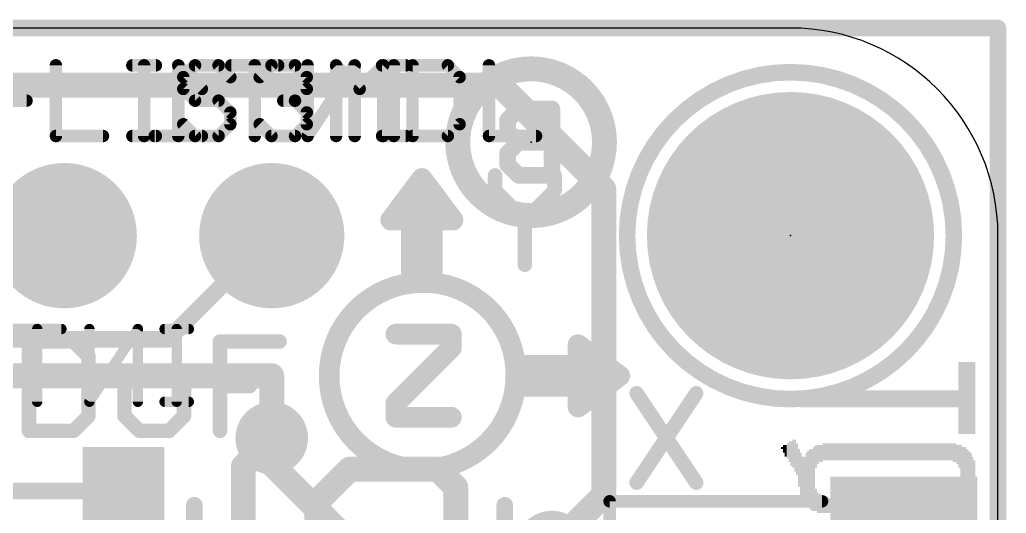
# Model space of a CAD drawing. Extents: x -0.1 to 25.5, y -0.1 to 17.9.
# Drawn here: x 13.42 to 25.5, y 11.84 to 17.88 of the extents above; entities that cross this region are included whole.
import ezdxf

# ---------------------------------------------------------------- set-up
doc = ezdxf.new("R2010")
doc.units = 0
for name, color, linetype in [('1', 12, 'CONTINUOUS'), ('16', 5, 'CONTINUOUS'), ('17', 110, 'CONTINUOUS'), ('18', 110, 'CONTINUOUS'), ('20', 53, 'CONTINUOUS'), ('21', 40, 'CONTINUOUS'), ('22', 6, 'CONTINUOUS'), ('23', 40, 'CONTINUOUS'), ('24', 6, 'CONTINUOUS')]:
    doc.layers.add(name, color=color, linetype=linetype)

# ---------------------------------------------------------------- blocks, each defined once
blk = doc.blocks.new('RECT')
blk.add_solid([(-0.5, -0.5), (0.5, -0.5), (-0.5, 0.5), (0.5, 0.5)])
blk = doc.blocks.new('ROUNDP')
at = {"const_width": 0.5}
blk.add_lwpolyline([(0, -0.25, 1), (0, 0.25, 1), (0, -0.25)], format="xyb", dxfattribs=at)
blk = doc.blocks.new('ROUNDV')
at = {"const_width": 0.5}
blk.add_lwpolyline([(0, -0.25, 1), (0, 0.25, 1), (0, -0.25)], format="xyb", dxfattribs=at)

msp = doc.modelspace()

# ---------------------------------------------------------------- linework, layer by layer
at = {"layer": '1'}
for points, const_width in [([(0, 17.78), (25.4, 17.78)], 0.2032), ([(25.4, 17.78), (25.4, 0)], 0.2032), ([(11.5055, 13.1565), (13.589, 15.24)], 0.2032), ([(13.589, 15.24), (13.97, 15.24)], 0.2032), ([(16.51, 13.5255), (12.954, 13.5255)], 0.3048), ([(16.51, 12.7635), (16.51, 13.5255)], 0.3048), ([(16.51, 12.7635), (16.1625, 12.416)], 0.3048), ([(16.1625, 12.416), (16.1625, 11.391)], 0.3048), ([(17.4625, 12.3825), (17.0625, 11.9825)], 0.3048), ([(17.4625, 12.3825), (18.542, 12.3825)], 0.3048), ([(18.542, 12.3825), (18.7625, 12.162)], 0.3048), ([(13.1064, 12.1149), (14.6939, 12.1149)], 0.2032), ([(18.7625, 12.162), (18.7625, 11.391)], 0.3048), ([(17.0625, 11.9825), (17.0625, 11.391)], 0.3048)]:
    msp.add_lwpolyline(points, dxfattribs=dict(at, const_width=const_width))
for points, const_width in [([(25.4508, 17.78, 1), (25.3492, 17.78)], 0.1016), ([(25.4, 17.7292, 1), (25.4, 17.8308)], 0.1016), ([(13.589, 15.2908, 1), (13.589, 15.1892)], 0.1016), ([(13.6249, 15.2041, 1), (13.5531, 15.2759)], 0.1016), ([(13.97, 15.1892, 1), (13.97, 15.2908)], 0.1016), ([(16.5862, 13.5255, 1), (16.4338, 13.5255)], 0.1524), ([(16.51, 13.4493, 1), (16.51, 13.6017)], 0.1524), ([(16.4338, 12.7635, 1), (16.5862, 12.7635)], 0.1524), ([(16.5639, 12.7096, 1), (16.4561, 12.8174)], 0.1524), ([(16.2387, 12.416, 1), (16.0863, 12.416)], 0.1524), ([(16.1086, 12.4699, 1), (16.2164, 12.3621)], 0.1524), ([(17.4625, 12.4587, 1), (17.4625, 12.3063)], 0.1524), ([(17.5164, 12.3286, 1), (17.4086, 12.4364)], 0.1524), ([(18.5959, 12.4364, 1), (18.4881, 12.3286)], 0.1524), ([(18.542, 12.3063, 1), (18.542, 12.4587)], 0.1524), ([(14.6939, 12.0641, 1), (14.6939, 12.1657)], 0.1016), ([(18.8387, 12.162, 1), (18.6863, 12.162)], 0.1524), ([(18.7086, 12.1081, 1), (18.8164, 12.2159)], 0.1524), ([(17.1387, 11.9825, 1), (16.9863, 11.9825)], 0.1524), ([(17.0086, 12.0364, 1), (17.1164, 11.9286)], 0.1524)]:
    msp.add_lwpolyline(points, format="xyb", dxfattribs=dict(at, const_width=const_width))
at = {"layer": '16'}
for points, const_width in [([(0, 17.78), (25.4, 17.78)], 0.2032), ([(25.4, 17.78), (25.4, 0)], 0.2032), ([(5.842, 17.0815), (19.304, 17.0815)], 0.3048), ([(19.304, 17.0815), (20.574, 15.8115)], 0.3048), ([(20.574, 15.8115), (20.574, 12.065)], 0.3048), ([(15.24, 13.97), (16.51, 15.24)], 0.2032), ([(12.446, 13.97), (15.24, 13.97)], 0.2032), ([(16.51, 12.446), (16.51, 12.7635)], 0.3048), ([(19.812, 9.144), (16.51, 12.446)], 0.3048), ([(20.574, 12.065), (19.939, 11.43)], 0.3048)]:
    msp.add_lwpolyline(points, dxfattribs=dict(at, const_width=const_width))
for points, const_width in [([(25.4508, 17.78, 1), (25.3492, 17.78)], 0.1016), ([(25.4, 17.7292, 1), (25.4, 17.8308)], 0.1016), ([(19.3579, 17.1354, 1), (19.2501, 17.0276)], 0.1524), ([(19.304, 17.0053, 1), (19.304, 17.1577)], 0.1524), ([(20.6502, 15.8115, 1), (20.4978, 15.8115)], 0.1524), ([(20.5201, 15.7576, 1), (20.6279, 15.8654)], 0.1524), ([(16.5459, 15.2041, 1), (16.4741, 15.2759)], 0.1016), ([(15.2041, 14.0059, 1), (15.2759, 13.9341)], 0.1016), ([(15.24, 13.9192, 1), (15.24, 14.0208)], 0.1016), ([(16.5862, 12.7635, 1), (16.4338, 12.7635)], 0.1524), ([(16.5639, 12.4999, 1), (16.4561, 12.3921)], 0.1524), ([(16.4338, 12.446, 1), (16.5862, 12.446)], 0.1524), ([(20.6279, 12.0111, 1), (20.5201, 12.1189)], 0.1524), ([(20.4978, 12.065, 1), (20.6502, 12.065)], 0.1524)]:
    msp.add_lwpolyline(points, format="xyb", dxfattribs=dict(at, const_width=const_width))
at = {"layer": '20'}
for p, q in [((22.86, 17.78), (2.54, 17.78)), ((25.4, 2.54), (25.4, 15.24))]:
    msp.add_line(p, q, dxfattribs=at)
msp.add_arc((22.86, 15.24), 2.54, 0, 90, dxfattribs=at)
at = {"layer": '21'}
for points, const_width in [([(13.8676, 17.3235), (13.8676, 16.4592)], 0.1524), ([(14.8032, 17.3235), (15.0913, 17.3235)], 0.1524), ([(14.9472, 16.4592), (14.9472, 17.3235)], 0.1524), ([(15.5709, 17.3235), (15.4268, 17.1795)], 0.1524), ([(15.859, 17.3235), (15.5709, 17.3235)], 0.1524), ([(16.0031, 17.1795), (15.859, 17.3235)], 0.1524), ([(16.3623, 17.1795), (16.5064, 17.3235)], 0.1524), ([(16.5064, 17.3235), (16.7945, 17.3235)], 0.1524), ([(16.7945, 17.3235), (16.9386, 17.1795)], 0.1524), ([(17.2979, 16.4592), (17.2979, 17.3235)], 0.1524), ([(17.2979, 17.3235), (17.586, 17.0354)], 0.1524), ([(17.586, 17.0354), (17.8741, 17.3235)], 0.1524), ([(17.8741, 17.3235), (17.8741, 16.4592)], 0.1524), ([(18.2334, 17.3235), (18.2334, 16.4592)], 0.1524), ([(18.6656, 17.3235), (18.2334, 17.3235)], 0.1524), ([(18.8096, 17.1795), (18.6656, 17.3235)], 0.1524), ([(19.1689, 17.3235), (19.1689, 16.4592)], 0.1524), ([(15.4268, 17.1795), (15.4268, 17.0354)], 0.1524), ([(16.9386, 17.1795), (16.9386, 17.0354)], 0.1524), ([(18.8096, 16.6033), (18.8096, 17.1795)], 0.1524), ([(15.4268, 17.0354), (15.5709, 16.8914)], 0.1524), ([(16.9386, 17.0354), (16.7945, 16.8914)], 0.1524), ([(12.9321, 16.8914), (13.5083, 16.8914)], 0.1524), ([(15.5709, 16.8914), (15.859, 16.8914)], 0.1524), ([(15.859, 16.8914), (16.0031, 16.7473)], 0.1524), ([(16.7945, 16.8914), (16.6505, 16.8914)], 0.1524), ([(16.7945, 16.8914), (16.9386, 16.7473)], 0.1524), ([(16.0031, 16.7473), (16.0031, 16.6033)], 0.1524), ([(16.9386, 16.7473), (16.9386, 16.6033)], 0.1524), ([(15.5709, 16.4592), (15.4268, 16.6033)], 0.1524), ([(16.0031, 16.6033), (15.859, 16.4592)], 0.1524), ([(16.5064, 16.4592), (16.3623, 16.6033)], 0.1524), ([(16.9386, 16.6033), (16.7945, 16.4592)], 0.1524), ([(18.6656, 16.4592), (18.8096, 16.6033)], 0.1524), ([(13.8676, 16.4592), (14.4439, 16.4592)], 0.1524), ([(14.8032, 16.4592), (15.0913, 16.4592)], 0.1524), ([(15.859, 16.4592), (15.5709, 16.4592)], 0.1524), ([(16.7945, 16.4592), (16.5064, 16.4592)], 0.1524), ([(18.2334, 16.4592), (18.6656, 16.4592)], 0.1524), ([(19.1689, 16.4592), (19.7451, 16.4592)], 0.1524), ([(17.9665, 15.4315), (18.3475, 15.9395)], 0.254), ([(18.3475, 15.9395), (18.7285, 15.4315)], 0.254), ([(19.2435, 15.9765), (19.2435, 15.7943)], 0.1778), ([(19.9723, 15.7943), (19.9723, 15.9765)], 0.1778), ([(18.2039, 15.748), (18.4911, 15.748)], 0.254), ([(19.2435, 15.7943), (19.6079, 15.43)], 0.1778), ([(19.6079, 15.43), (19.9723, 15.7943)], 0.1778), ([(18.0134, 15.494), (18.6816, 15.494)], 0.254), ([(18.2205, 15.4315), (17.9665, 15.4315)], 0.254), ([(18.2205, 14.7965), (18.2205, 15.4315)], 0.254), ([(18.7285, 15.4315), (18.4745, 15.4315)], 0.254), ([(18.4745, 15.4315), (18.4745, 14.7965)], 0.254), ([(19.6079, 15.43), (19.6079, 14.8834)], 0.1778), ([(18.2205, 15.24), (18.4745, 15.24)], 0.254), ([(18.2205, 14.986), (18.4745, 14.986)], 0.254), ([(18.4745, 14.7965), (18.2205, 14.7965)], 0.254), ([(18.03, 14.0354), (18.7079, 14.0354)], 0.254), ([(18.7079, 14.0354), (18.7079, 13.8659)], 0.254), ([(13.5377, 13.9455), (13.5377, 12.8524)], 0.1778), ([(14.0843, 13.9455), (13.5377, 13.9455)], 0.1778), ([(14.2665, 13.7633), (14.0843, 13.9455)], 0.1778), ([(15.8765, 12.8524), (15.8765, 13.9455)], 0.1778), ([(15.8765, 13.9455), (16.6052, 13.9455)], 0.1778), ([(20.2605, 13.6515), (20.2605, 13.9055)], 0.254), ([(20.2605, 13.9055), (20.7685, 13.5245)], 0.254), ([(18.7079, 13.8659), (18.03, 13.188)], 0.254), ([(14.2665, 13.0346), (14.2665, 13.7633)], 0.1778), ([(19.6255, 13.3975), (19.6255, 13.6515)], 0.254), ([(19.6255, 13.6515), (20.2605, 13.6515)], 0.254), ([(20.2605, 13.716), (20.5132, 13.716)], 0.254), ([(14.8893, 13.5812), (14.7071, 13.399)], 0.1778), ([(15.2537, 13.5812), (14.8893, 13.5812)], 0.1778), ([(15.4358, 13.399), (15.2537, 13.5812)], 0.1778), ([(20.7685, 13.5245), (20.2605, 13.1435)], 0.254), ([(19.6255, 13.462), (20.6852, 13.462)], 0.254), ([(14.7071, 13.399), (14.7071, 13.0346)], 0.1778), ([(15.4358, 13.0346), (15.4358, 13.399)], 0.1778), ([(15.8765, 13.399), (16.2409, 13.399)], 0.1778), ([(20.2605, 13.3975), (19.6255, 13.3975)], 0.254), ([(20.2605, 13.1435), (20.2605, 13.3975)], 0.254), ([(18.03, 13.188), (18.03, 13.0185)], 0.254), ([(20.2605, 13.208), (20.3465, 13.208)], 0.254), ([(20.9764, 13.3115), (21.7052, 12.2184)], 0.1778), ([(21.7052, 13.3115), (20.9764, 12.2184)], 0.1778), ([(14.0843, 12.8524), (14.2665, 13.0346)], 0.1778), ([(14.7071, 13.0346), (14.8893, 12.8524)], 0.1778), ([(15.2537, 12.8524), (15.4358, 13.0346)], 0.1778), ([(18.03, 13.0185), (18.7079, 13.0185)], 0.254), ([(13.5377, 12.8524), (14.0843, 12.8524)], 0.1778), ([(14.8893, 12.8524), (15.2537, 12.8524)], 0.1778), ([(15.5625, 9.141), (15.5625, 11.941)], 0.2032), ([(19.3625, 11.941), (19.3625, 9.141)], 0.2032), ([(20.646, 10.79), (20.646, 11.99)], 0.1524), ([(20.646, 11.99), (23.246, 11.99)], 0.1524)]:
    msp.add_lwpolyline(points, dxfattribs=dict(at, const_width=const_width))
for points, const_width in [([(13.9057, 17.3235, 1), (13.8295, 17.3235)], 0.0762), ([(14.8032, 17.3616, 1), (14.8032, 17.2854)], 0.0762), ([(14.9853, 17.3235, 1), (14.9091, 17.3235)], 0.0762), ([(15.0913, 17.2854, 1), (15.0913, 17.3616)], 0.0762), ([(15.5709, 17.3616, 1), (15.5709, 17.2854)], 0.0762), ([(15.5978, 17.2966, 1), (15.5439, 17.3505)], 0.0762), ([(15.8859, 17.3505, 1), (15.8321, 17.2966)], 0.0762), ([(15.859, 17.2854, 1), (15.859, 17.3616)], 0.0762), ([(16.5064, 17.3616, 1), (16.5064, 17.2854)], 0.0762), ([(16.5333, 17.2966, 1), (16.4795, 17.3505)], 0.0762), ([(16.8215, 17.3505, 1), (16.7676, 17.2966)], 0.0762), ([(16.7945, 17.2854, 1), (16.7945, 17.3616)], 0.0762), ([(17.3248, 17.3505, 1), (17.2709, 17.2966)], 0.0762), ([(17.336, 17.3235, 1), (17.2598, 17.3235)], 0.0762), ([(17.9122, 17.3235, 1), (17.836, 17.3235)], 0.0762), ([(17.901, 17.2966, 1), (17.8472, 17.3505)], 0.0762), ([(18.2715, 17.3235, 1), (18.1953, 17.3235)], 0.0762), ([(18.2334, 17.3616, 1), (18.2334, 17.2854)], 0.0762), ([(18.6925, 17.3505, 1), (18.6386, 17.2966)], 0.0762), ([(18.6656, 17.2854, 1), (18.6656, 17.3616)], 0.0762), ([(19.207, 17.3235, 1), (19.1308, 17.3235)], 0.0762), ([(22.86, 13.24, 1), (22.86, 17.24, 1), (22.86, 13.24)], 0.2032), ([(15.4649, 17.1795, 1), (15.3887, 17.1795)], 0.0762), ([(15.3999, 17.2064, 1), (15.4538, 17.1525)], 0.0762), ([(15.9761, 17.1525, 1), (16.03, 17.2064)], 0.0762), ([(16.3354, 17.2064, 1), (16.3893, 17.1525)], 0.0762), ([(16.9767, 17.1795, 1), (16.9005, 17.1795)], 0.0762), ([(16.9116, 17.1525, 1), (16.9655, 17.2064)], 0.0762), ([(18.8477, 17.1795, 1), (18.7715, 17.1795)], 0.0762), ([(18.7827, 17.1525, 1), (18.8366, 17.2064)], 0.0762), ([(15.4538, 17.0624, 1), (15.3999, 17.0085)], 0.0762), ([(15.3887, 17.0354, 1), (15.4649, 17.0354)], 0.0762), ([(16.9005, 17.0354, 1), (16.9767, 17.0354)], 0.0762), ([(16.9655, 17.0085, 1), (16.9116, 17.0624)], 0.0762), ([(17.559, 17.0624, 1), (17.6129, 17.0085)], 0.0762), ([(17.559, 17.0085, 1), (17.6129, 17.0624)], 0.0762), ([(13.5083, 16.8533, 1), (13.5083, 16.9295)], 0.0762), ([(15.5709, 16.9295, 1), (15.5709, 16.8533)], 0.0762), ([(15.5439, 16.8644, 1), (15.5978, 16.9183)], 0.0762), ([(15.8859, 16.9183, 1), (15.8321, 16.8644)], 0.0762), ([(15.859, 16.8533, 1), (15.859, 16.9295)], 0.0762), ([(16.6505, 16.9295, 1), (16.6505, 16.8533)], 0.0762), ([(16.8215, 16.9183, 1), (16.7676, 16.8644)], 0.0762), ([(16.7676, 16.9183, 1), (16.8215, 16.8644)], 0.0762), ([(16.7945, 16.8533, 1), (16.7945, 16.9295)], 0.0762), ([(16.0412, 16.7473, 1), (15.965, 16.7473)], 0.0762), ([(15.9761, 16.7204, 1), (16.03, 16.7743)], 0.0762), ([(16.9767, 16.7473, 1), (16.9005, 16.7473)], 0.0762), ([(16.9116, 16.7204, 1), (16.9655, 16.7743)], 0.0762), ([(15.4538, 16.6302, 1), (15.3999, 16.5763)], 0.0762), ([(16.03, 16.5763, 1), (15.9761, 16.6302)], 0.0762), ([(16.3893, 16.6302, 1), (16.3354, 16.5763)], 0.0762), ([(16.9655, 16.5763, 1), (16.9116, 16.6302)], 0.0762), ([(18.8366, 16.5763, 1), (18.7827, 16.6302)], 0.0762), ([(15.965, 16.6033, 1), (16.0412, 16.6033)], 0.0762), ([(16.9005, 16.6033, 1), (16.9767, 16.6033)], 0.0762), ([(18.7715, 16.6033, 1), (18.8477, 16.6033)], 0.0762), ([(13.8676, 16.4973, 1), (13.8676, 16.4211)], 0.0762), ([(13.8295, 16.4592, 1), (13.9057, 16.4592)], 0.0762), ([(14.4439, 16.4211, 1), (14.4439, 16.4973)], 0.0762), ([(14.8032, 16.4973, 1), (14.8032, 16.4211)], 0.0762), ([(14.9091, 16.4592, 1), (14.9853, 16.4592)], 0.0762), ([(15.0913, 16.4211, 1), (15.0913, 16.4973)], 0.0762), ([(15.5709, 16.4973, 1), (15.5709, 16.4211)], 0.0762), ([(15.5439, 16.4323, 1), (15.5978, 16.4861)], 0.0762), ([(15.8321, 16.4861, 1), (15.8859, 16.4323)], 0.0762), ([(15.859, 16.4211, 1), (15.859, 16.4973)], 0.0762), ([(16.5064, 16.4973, 1), (16.5064, 16.4211)], 0.0762), ([(16.4795, 16.4323, 1), (16.5333, 16.4861)], 0.0762), ([(16.7676, 16.4861, 1), (16.8215, 16.4323)], 0.0762), ([(16.7945, 16.4211, 1), (16.7945, 16.4973)], 0.0762), ([(17.2598, 16.4592, 1), (17.336, 16.4592)], 0.0762), ([(17.836, 16.4592, 1), (17.9122, 16.4592)], 0.0762), ([(18.2334, 16.4973, 1), (18.2334, 16.4211)], 0.0762), ([(18.1953, 16.4592, 1), (18.2715, 16.4592)], 0.0762), ([(18.6386, 16.4861, 1), (18.6925, 16.4323)], 0.0762), ([(18.6656, 16.4211, 1), (18.6656, 16.4973)], 0.0762), ([(19.1689, 16.4973, 1), (19.1689, 16.4211)], 0.0762), ([(19.1308, 16.4592, 1), (19.207, 16.4592)], 0.0762), ([(19.7451, 16.4211, 1), (19.7451, 16.4973)], 0.0762), ([(18.3983, 15.9776, 1), (18.2967, 15.9014)], 0.127), ([(18.3983, 15.9014, 1), (18.2967, 15.9776)], 0.127), ([(19.288, 15.9765, 1), (19.1991, 15.9765)], 0.0889), ([(20.0167, 15.9765, 1), (19.9278, 15.9765)], 0.0889), ([(18.2039, 15.8115, 1), (18.2039, 15.6845)], 0.127), ([(18.4911, 15.6845, 1), (18.4911, 15.8115)], 0.127), ([(19.2749, 15.8258, 1), (19.2121, 15.7629)], 0.0889), ([(19.1991, 15.7943, 1), (19.288, 15.7943)], 0.0889), ([(19.9278, 15.7943, 1), (20.0167, 15.7943)], 0.0889), ([(20.0037, 15.7629, 1), (19.9408, 15.8258)], 0.0889), ([(18.0134, 15.5575, 1), (18.0134, 15.4305)], 0.127), ([(18.6816, 15.4305, 1), (18.6816, 15.5575)], 0.127), ([(17.9665, 15.495, 1), (17.9665, 15.368)], 0.127), ([(17.9157, 15.4696, 1), (18.0173, 15.3934)], 0.127), ([(18.284, 15.4315, 1), (18.157, 15.4315)], 0.127), ([(18.2205, 15.368, 1), (18.2205, 15.495)], 0.127), ([(18.4745, 15.495, 1), (18.4745, 15.368)], 0.127), ([(18.538, 15.4315, 1), (18.411, 15.4315)], 0.127), ([(18.6777, 15.3934, 1), (18.7793, 15.4696)], 0.127), ([(18.7285, 15.368, 1), (18.7285, 15.495)], 0.127), ([(19.5764, 15.4614, 1), (19.6393, 15.3985)], 0.0889), ([(19.6523, 15.43, 1), (19.5634, 15.43)], 0.0889), ([(19.5764, 15.3985, 1), (19.6393, 15.4614)], 0.0889), ([(18.2205, 15.3035, 1), (18.2205, 15.1765)], 0.127), ([(18.4745, 15.1765, 1), (18.4745, 15.3035)], 0.127), ([(18.2205, 15.0495, 1), (18.2205, 14.9225)], 0.127), ([(18.4745, 14.9225, 1), (18.4745, 15.0495)], 0.127), ([(18.2205, 14.86, 1), (18.2205, 14.733)], 0.127), ([(18.157, 14.7965, 1), (18.284, 14.7965)], 0.127), ([(18.411, 14.7965, 1), (18.538, 14.7965)], 0.127), ([(18.4745, 14.733, 1), (18.4745, 14.86)], 0.127), ([(19.5634, 14.8834, 1), (19.6523, 14.8834)], 0.0889), ([(18.3555, 14.6675, 0.4142), (17.2125, 13.5245)], 0.254), ([(19.4985, 13.5245, 0.4245), (18.3555, 14.6675)], 0.254), ([(18.3544, 14.731, 1), (18.3566, 14.604)], 0.127), ([(18.3555, 14.604, 1), (18.3555, 14.731)], 0.127), ([(18.03, 14.0989, 1), (18.03, 13.9719)], 0.127), ([(18.7714, 14.0354, 1), (18.6444, 14.0354)], 0.127), ([(18.7079, 13.9719, 1), (18.7079, 14.0989)], 0.127), ([(13.5821, 13.9455, 1), (13.4932, 13.9455)], 0.0889), ([(13.5377, 13.99, 1), (13.5377, 13.9011)], 0.0889), ([(14.1157, 13.977, 1), (14.0528, 13.9141)], 0.0889), ([(14.0843, 13.9011, 1), (14.0843, 13.99)], 0.0889), ([(15.8765, 13.99, 1), (15.8765, 13.9011)], 0.0889), ([(15.9209, 13.9455, 1), (15.832, 13.9455)], 0.0889), ([(16.6052, 13.9011, 1), (16.6052, 13.99)], 0.0889), ([(20.324, 13.9055, 1), (20.197, 13.9055)], 0.127), ([(20.2986, 13.9563, 1), (20.2224, 13.8547)], 0.127), ([(18.6444, 13.8659, 1), (18.7714, 13.8659)], 0.127), ([(18.7528, 13.821, 1), (18.663, 13.9108)], 0.127), ([(14.3109, 13.7633, 1), (14.222, 13.7633)], 0.0889), ([(14.235, 13.7319, 1), (14.2979, 13.7948)], 0.0889), ([(19.689, 13.6515, 1), (19.562, 13.6515)], 0.127), ([(19.6255, 13.715, 1), (19.6255, 13.588)], 0.127), ([(20.2605, 13.7795, 1), (20.2605, 13.6525)], 0.127), ([(20.2605, 13.588, 1), (20.2605, 13.715)], 0.127), ([(20.5132, 13.6525, 1), (20.5132, 13.7795)], 0.127), ([(14.8893, 13.6256, 1), (14.8893, 13.5367)], 0.0889), ([(14.9207, 13.5497, 1), (14.8579, 13.6126)], 0.0889), ([(15.2851, 13.6126, 1), (15.2222, 13.5497)], 0.0889), ([(15.2537, 13.5367, 1), (15.2537, 13.6256)], 0.0889), ([(17.2125, 13.5245, 0.4142), (18.3555, 12.3815)], 0.254), ([(17.276, 13.5245, 1), (17.149, 13.5245)], 0.127), ([(18.3555, 12.3815, 0.4142), (19.4985, 13.5245)], 0.254), ([(19.562, 13.5245, 1), (19.435, 13.5245)], 0.127), ([(20.197, 13.6515, 1), (20.324, 13.6515)], 0.127), ([(20.8066, 13.4737, 1), (20.7304, 13.5753)], 0.127), ([(17.149, 13.5245, 1), (17.276, 13.5245)], 0.127), ([(19.435, 13.5256, 1), (19.562, 13.5234)], 0.127), ([(19.6255, 13.5255, 1), (19.6255, 13.3985)], 0.127), ([(20.6852, 13.3985, 1), (20.6852, 13.5255)], 0.127), ([(20.7304, 13.4737, 1), (20.8066, 13.5753)], 0.127), ([(14.7515, 13.399, 1), (14.6626, 13.399)], 0.0889), ([(14.6757, 13.4304, 1), (14.7385, 13.3675)], 0.0889), ([(15.4803, 13.399, 1), (15.3914, 13.399)], 0.0889), ([(15.4044, 13.3675, 1), (15.4673, 13.4304)], 0.0889), ([(15.8765, 13.4434, 1), (15.8765, 13.3545)], 0.0889), ([(16.2409, 13.3545, 1), (16.2409, 13.4434)], 0.0889), ([(19.6255, 13.461, 1), (19.6255, 13.334)], 0.127), ([(19.562, 13.3975, 1), (19.689, 13.3975)], 0.127), ([(20.324, 13.3975, 1), (20.197, 13.3975)], 0.127), ([(20.2605, 13.334, 1), (20.2605, 13.461)], 0.127), ([(18.0935, 13.188, 1), (17.9665, 13.188)], 0.127), ([(17.9851, 13.2329, 1), (18.0749, 13.1431)], 0.127), ([(20.2605, 13.2715, 1), (20.2605, 13.1445)], 0.127), ([(20.3465, 13.1445, 1), (20.3465, 13.2715)], 0.127), ([(21.0134, 13.3362, 1), (20.9394, 13.2869)], 0.0889), ([(21.7421, 13.2869, 1), (21.6682, 13.3362)], 0.0889), ([(20.2224, 13.1943, 1), (20.2986, 13.0927)], 0.127), ([(20.197, 13.1435, 1), (20.324, 13.1435)], 0.127), ([(14.222, 13.0346, 1), (14.3109, 13.0346)], 0.0889), ([(14.2979, 13.0032, 1), (14.235, 13.066)], 0.0889), ([(14.6626, 13.0346, 1), (14.7515, 13.0346)], 0.0889), ([(14.7385, 13.066, 1), (14.6757, 13.0032)], 0.0889), ([(15.3914, 13.0346, 1), (15.4803, 13.0346)], 0.0889), ([(15.4673, 13.0032, 1), (15.4044, 13.066)], 0.0889), ([(18.03, 13.082, 1), (18.03, 12.955)], 0.127), ([(17.9665, 13.0185, 1), (18.0935, 13.0185)], 0.127), ([(18.7079, 12.955, 1), (18.7079, 13.082)], 0.127), ([(13.5377, 12.8969, 1), (13.5377, 12.808)], 0.0889), ([(14.0528, 12.8838, 1), (14.1157, 12.821)], 0.0889), ([(14.0843, 12.808, 1), (14.0843, 12.8969)], 0.0889), ([(14.8893, 12.8969, 1), (14.8893, 12.808)], 0.0889), ([(14.8579, 12.821, 1), (14.9207, 12.8838)], 0.0889), ([(15.2222, 12.8838, 1), (15.2851, 12.821)], 0.0889), ([(15.2537, 12.808, 1), (15.2537, 12.8969)], 0.0889), ([(13.4932, 12.8524, 1), (13.5821, 12.8524)], 0.0889), ([(15.832, 12.8524, 1), (15.9209, 12.8524)], 0.0889), ([(18.3555, 12.445, 1), (18.3555, 12.318)], 0.127), ([(18.3555, 12.318, 1), (18.3555, 12.445)], 0.127), ([(20.9394, 12.2431, 1), (21.0134, 12.1937)], 0.0889), ([(21.6682, 12.1937, 1), (21.7421, 12.2431)], 0.0889), ([(15.6133, 11.941, 1), (15.5117, 11.941)], 0.1016), ([(19.4133, 11.941, 1), (19.3117, 11.941)], 0.1016), ([(20.6841, 11.99, 1), (20.6079, 11.99)], 0.0762), ([(20.646, 12.0281, 1), (20.646, 11.9519)], 0.0762), ([(23.246, 11.9519, 1), (23.246, 12.0281)], 0.0762)]:
    msp.add_lwpolyline(points, format="xyb", dxfattribs=dict(at, const_width=const_width))
at = {"layer": '22'}
for points, const_width in [([(15.393, 17.3505, 1), (15.3391, 17.2966)], 0.0762), ([(15.4042, 17.3235, 1), (15.328, 17.3235)], 0.0762), ([(16.0135, 17.3616, 1), (16.0135, 17.2854)], 0.0762), ([(16.3397, 17.3235, 1), (16.2635, 17.3235)], 0.0762), ([(16.5897, 17.2854, 1), (16.5897, 17.3616)], 0.0762), ([(16.9871, 17.3235, 1), (16.9109, 17.3235)], 0.0762), ([(17.5633, 17.3235, 1), (17.4871, 17.3235)], 0.0762), ([(17.5569, 17.3024, 1), (17.4935, 17.3447)], 0.0762), ([(17.8608, 17.3616, 1), (17.8608, 17.2854)], 0.0762), ([(18.043, 17.3235, 1), (17.9668, 17.3235)], 0.0762), ([(18.1489, 17.2854, 1), (18.1489, 17.3616)], 0.0762), ([(19.685, 15.485, 1), (19.685, 17.281, 1), (19.685, 15.485)], 0.3048), ([(15.6273, 17.0085, 1), (15.6811, 17.0624)], 0.0762), ([(19.5323, 16.8409, 1), (19.5323, 16.7393)], 0.1016), ([(19.5682, 16.7542, 1), (19.4963, 16.826)], 0.1016), ([(19.9898, 16.7901, 1), (19.8882, 16.7901)], 0.1016), ([(19.939, 16.7393, 1), (19.939, 16.8409)], 0.1016), ([(19.4475, 16.6545, 1), (19.3459, 16.6545)], 0.1016), ([(19.3608, 16.6904, 1), (19.4326, 16.6186)], 0.1016), ([(19.4326, 16.5548, 1), (19.3608, 16.483)], 0.1016), ([(19.3459, 16.5189, 1), (19.4475, 16.5189)], 0.1016), ([(15.078, 16.4973, 1), (15.078, 16.4211)], 0.0762), ([(15.328, 16.4592, 1), (15.4042, 16.4592)], 0.0762), ([(15.6542, 16.4211, 1), (15.6542, 16.4973)], 0.0762), ([(16.2635, 16.4592, 1), (16.3397, 16.4592)], 0.0762), ([(16.9173, 16.4803, 1), (16.9807, 16.4381)], 0.0762), ([(16.9109, 16.4592, 1), (16.9871, 16.4592)], 0.0762), ([(17.4871, 16.4592, 1), (17.5633, 16.4592)], 0.0762), ([(17.8608, 16.4973, 1), (17.8608, 16.4211)], 0.0762), ([(17.9668, 16.4592, 1), (18.043, 16.4592)], 0.0762), ([(18.1489, 16.4211, 1), (18.1489, 16.4973)], 0.0762), ([(19.5323, 16.4341, 1), (19.5323, 16.3325)], 0.1016), ([(19.5682, 16.3474, 1), (19.4963, 16.4193)], 0.1016), ([(19.4963, 16.3474, 1), (19.5682, 16.4193)], 0.1016), ([(19.939, 16.3325, 1), (19.939, 16.4341)], 0.1016), ([(19.4475, 16.2478, 1), (19.3459, 16.2478)], 0.1016), ([(19.3608, 16.2837, 1), (19.4326, 16.2118)], 0.1016), ([(19.4326, 16.1481, 1), (19.3608, 16.0763)], 0.1016), ([(19.3459, 16.1122, 1), (19.4475, 16.1122)], 0.1016), ([(19.5323, 16.0274, 1), (19.5323, 15.9258)], 0.1016), ([(19.4963, 15.9407, 1), (19.5682, 16.0125)], 0.1016), ([(19.939, 15.9258, 1), (19.939, 16.0274)], 0.1016), ([(19.8882, 15.9766, 1), (19.9898, 15.9766)], 0.1016), ([(13.6706, 14.0978, 1), (13.6071, 14.0978)], 0.0635), ([(13.9354, 14.066, 1), (13.9354, 14.1295)], 0.0635), ([(14.3095, 14.0978, 1), (14.246, 14.0978)], 0.0635), ([(14.9027, 14.0978, 1), (14.8392, 14.0978)], 0.0635), ([(14.8974, 14.0801, 1), (14.8445, 14.1154)], 0.0635), ([(15.198, 14.1295, 1), (15.198, 14.066)], 0.0635), ([(15.3781, 14.0978, 1), (15.3146, 14.0978)], 0.0635), ([(15.4946, 14.066, 1), (15.4946, 14.1295)], 0.0635), ([(13.6071, 13.208, 1), (13.6706, 13.208)], 0.0635), ([(14.2514, 13.2256, 1), (14.3042, 13.1904)], 0.0635), ([(14.246, 13.208, 1), (14.3095, 13.208)], 0.0635), ([(14.8392, 13.208, 1), (14.9027, 13.208)], 0.0635), ([(15.198, 13.2398, 1), (15.198, 13.1762)], 0.0635), ([(15.3146, 13.208, 1), (15.3781, 13.208)], 0.0635), ([(15.4946, 13.1762, 1), (15.4946, 13.2398)], 0.0635)]:
    msp.add_lwpolyline(points, format="xyb", dxfattribs=dict(at, const_width=const_width))
for points, const_width in [([(15.6542, 17.0354), (15.3661, 17.3235)], 0.1524), ([(15.3661, 17.3235), (15.3661, 16.4592)], 0.1524), ([(16.5897, 17.3235), (16.0135, 17.3235)], 0.1524), ([(16.3016, 16.4592), (16.3016, 17.3235)], 0.1524), ([(17.5252, 17.3235), (16.949, 16.4592)], 0.1524), ([(16.949, 16.4592), (16.949, 17.3235)], 0.1524), ([(17.5252, 16.4592), (17.5252, 17.3235)], 0.1524), ([(18.1489, 17.3235), (17.8608, 17.3235)], 0.1524), ([(18.0049, 16.4592), (18.0049, 17.3235)], 0.1524), ([(19.5323, 16.7901), (19.3967, 16.6545)], 0.2032), ([(19.939, 16.7901), (19.5323, 16.7901)], 0.2032), ([(19.939, 15.9766), (19.939, 16.7901)], 0.2032), ([(19.3967, 16.6545), (19.3967, 16.5189)], 0.2032), ([(19.3967, 16.5189), (19.5323, 16.3833)], 0.2032), ([(15.6542, 16.4592), (15.078, 16.4592)], 0.1524), ([(18.1489, 16.4592), (17.8608, 16.4592)], 0.1524), ([(19.5323, 16.3833), (19.3967, 16.2478)], 0.2032), ([(19.939, 16.3833), (19.5323, 16.3833)], 0.2032), ([(19.3967, 16.2478), (19.3967, 16.1122)], 0.2032), ([(19.3967, 16.1122), (19.5323, 15.9766)], 0.2032), ([(19.5323, 15.9766), (19.939, 15.9766)], 0.2032), ([(13.9354, 14.0978), (13.3422, 14.0978)], 0.127), ([(13.6388, 13.208), (13.6388, 14.0978)], 0.127), ([(14.8709, 14.0978), (14.2778, 13.208)], 0.127), ([(14.2778, 13.208), (14.2778, 14.0978)], 0.127), ([(14.8709, 13.208), (14.8709, 14.0978)], 0.127), ([(15.4946, 14.0978), (15.198, 14.0978)], 0.127), ([(15.3463, 13.208), (15.3463, 14.0978)], 0.127), ([(15.4946, 13.208), (15.198, 13.208)], 0.127)]:
    msp.add_lwpolyline(points, dxfattribs=dict(at, const_width=const_width))
at = {"layer": '23'}
msp.add_point((22.86, 15.24), dxfattribs=at)
at = {"layer": '24'}
msp.add_point((19.685, 16.383), dxfattribs=at)

# ---------------------------------------------------------------- block references
at = {"layer": '1', "xscale": 1.075, "rotation": 270}
msp.add_blockref('RECT', (14.6939, 12.1149), dxfattribs=at)
at = {"layer": '1', "xscale": 1.8, "yscale": 1.2, "rotation": 180}
msp.add_blockref('RECT', (24.246, 11.69), dxfattribs=at)
at = {"layer": '17', "xscale": 3.516, "yscale": 3.516}
msp.add_blockref('ROUNDP', (22.86, 15.24), dxfattribs=at)
msp.add_blockref('ROUNDP', (22.86, 15.24), dxfattribs=at)
at = {"layer": '17', "xscale": 1.778, "yscale": 1.778, "rotation": 90}
for p in [(13.97, 15.24), (13.97, 15.24), (16.51, 15.24), (16.51, 15.24)]:
    msp.add_blockref('ROUNDP', p, dxfattribs=at)
at = {"layer": '18', "xscale": 0.889, "yscale": 0.889}
for p in [(16.51, 12.7635), (16.51, 12.7635), (19.939, 11.43), (19.939, 11.43)]:
    msp.add_blockref('ROUNDV', p, dxfattribs=at)
at = {"layer": '22', "rotation": 90}
for p, xscale, yscale in [((24.9267, 13.2537), 0.8788, 0.0231), ((24.9498, 13.2537), 0.8788, 0.0231), ((24.9729, 13.2537), 0.8788, 0.0231), ((24.996, 13.2537), 0.8788, 0.0231), ((25.019, 13.2537), 0.8788, 0.0229), ((25.042, 13.2537), 0.8788, 0.0231), ((25.0651, 13.2537), 0.8788, 0.0231), ((25.0882, 13.2537), 0.8788, 0.0231), ((25.1113, 13.2537), 0.8788, 0.0231), ((22.987, 13.2436), 0.2083, 0.0229), ((23.01, 13.2436), 0.2083, 0.0231), ((23.0331, 13.2436), 0.2083, 0.0231), ((23.0562, 13.2436), 0.2083, 0.0231), ((23.0793, 13.2436), 0.2083, 0.0231), ((23.1024, 13.2436), 0.2083, 0.0231), ((23.1256, 13.2436), 0.2083, 0.0231), ((23.1487, 13.2436), 0.2083, 0.0231), ((23.1718, 13.2436), 0.2083, 0.0231), ((23.1949, 13.2436), 0.2083, 0.0231), ((23.218, 13.2436), 0.2083, 0.0231), ((23.241, 13.2436), 0.2083, 0.0229), ((23.264, 13.2436), 0.2083, 0.0231), ((23.2871, 13.2436), 0.2083, 0.0231), ((23.3102, 13.2436), 0.2083, 0.0231), ((23.3333, 13.2436), 0.2083, 0.0231), ((23.3564, 13.2436), 0.2083, 0.0231), ((23.3796, 13.2436), 0.2083, 0.0231), ((23.4027, 13.2436), 0.2083, 0.0231), ((23.4258, 13.2436), 0.2083, 0.0231), ((23.4489, 13.2436), 0.2083, 0.0231), ((23.472, 13.2436), 0.2083, 0.0231), ((23.495, 13.2436), 0.2083, 0.0229), ((23.518, 13.2436), 0.2083, 0.0231), ((23.5411, 13.2436), 0.2083, 0.0231), ((23.5642, 13.2436), 0.2083, 0.0231), ((23.5873, 13.2436), 0.2083, 0.0231), ((23.6104, 13.2436), 0.2083, 0.0231), ((23.6336, 13.2436), 0.2083, 0.0231), ((23.6567, 13.2436), 0.2083, 0.0231), ((23.6798, 13.2436), 0.2083, 0.0231), ((23.7029, 13.2436), 0.2083, 0.0231), ((23.726, 13.2436), 0.2083, 0.0231), ((23.749, 13.2436), 0.2083, 0.0229), ((23.772, 13.2436), 0.2083, 0.0231), ((23.7951, 13.2436), 0.2083, 0.0231), ((23.8182, 13.2436), 0.2083, 0.0231), ((23.8413, 13.2436), 0.2083, 0.0231), ((23.8644, 13.2436), 0.2083, 0.0231), ((23.8876, 13.2436), 0.2083, 0.0231), ((23.9107, 13.2436), 0.2083, 0.0231), ((23.9338, 13.2436), 0.2083, 0.0231), ((23.9569, 13.2436), 0.2083, 0.0231), ((23.98, 13.2436), 0.2083, 0.0231), ((24.003, 13.2436), 0.2083, 0.0229), ((24.026, 13.2436), 0.2083, 0.0231), ((24.0491, 13.2436), 0.2083, 0.0231), ((24.0722, 13.2436), 0.2083, 0.0231), ((24.0953, 13.2436), 0.2083, 0.0231), ((24.1184, 13.2436), 0.2083, 0.0231), ((24.1416, 13.2436), 0.2083, 0.0231), ((24.1647, 13.2436), 0.2083, 0.0231), ((24.1878, 13.2436), 0.2083, 0.0231), ((24.2109, 13.2436), 0.2083, 0.0231), ((24.234, 13.2436), 0.2083, 0.0231), ((24.257, 13.2436), 0.2083, 0.0229), ((24.28, 13.2436), 0.2083, 0.0231), ((24.3031, 13.2436), 0.2083, 0.0231), ((24.3262, 13.2436), 0.2083, 0.0231), ((24.3493, 13.2436), 0.2083, 0.0231), ((24.3724, 13.2436), 0.2083, 0.0231), ((24.3956, 13.2436), 0.2083, 0.0231), ((24.4187, 13.2436), 0.2083, 0.0231), ((24.4418, 13.2436), 0.2083, 0.0231), ((24.4649, 13.2436), 0.2083, 0.0231), ((24.488, 13.2436), 0.2083, 0.0231), ((24.511, 13.2436), 0.2083, 0.0229), ((24.534, 13.2436), 0.2083, 0.0231), ((24.5571, 13.2436), 0.2083, 0.0231), ((24.5802, 13.2436), 0.2083, 0.0231), ((24.6033, 13.2436), 0.2083, 0.0231), ((24.6264, 13.2436), 0.2083, 0.0231), ((24.6496, 13.2436), 0.2083, 0.0231), ((24.6727, 13.2436), 0.2083, 0.0231), ((24.6958, 13.2436), 0.2083, 0.0231), ((24.7189, 13.2436), 0.2083, 0.0231), ((24.742, 13.2436), 0.2083, 0.0231), ((24.765, 13.2436), 0.2083, 0.0229), ((24.788, 13.2436), 0.2083, 0.0231), ((24.8111, 13.2436), 0.2083, 0.0231), ((24.8342, 13.2436), 0.2083, 0.0231), ((24.8573, 13.2436), 0.2083, 0.0231), ((24.8804, 13.2436), 0.2083, 0.0231), ((24.9036, 13.2436), 0.2083, 0.0231), ((22.8253, 12.6073), 0.1854, 0.0231), ((22.8484, 12.5959), 0.254, 0.0231), ((22.8716, 12.573), 0.2997, 0.0231), ((22.8947, 12.573), 0.3454, 0.0231), ((22.9178, 12.5501), 0.3912, 0.0231), ((22.9409, 12.5031), 0.3937, 0.0231), ((23.264, 12.5959), 0.2083, 0.0231), ((23.2871, 12.5959), 0.2083, 0.0231), ((23.3102, 12.5959), 0.2083, 0.0231), ((23.3333, 12.5959), 0.2083, 0.0231), ((23.3564, 12.5959), 0.2083, 0.0231), ((23.3796, 12.5959), 0.2083, 0.0231), ((23.4027, 12.5959), 0.2083, 0.0231), ((23.4258, 12.5959), 0.2083, 0.0231), ((23.4489, 12.5959), 0.2083, 0.0231), ((23.472, 12.5959), 0.2083, 0.0231), ((23.495, 12.5959), 0.2083, 0.0229), ((23.518, 12.5959), 0.2083, 0.0231), ((23.5411, 12.5959), 0.2083, 0.0231), ((23.5642, 12.5959), 0.2083, 0.0231), ((23.5873, 12.5959), 0.2083, 0.0231), ((23.6104, 12.5959), 0.2083, 0.0231), ((23.6336, 12.5959), 0.2083, 0.0231), ((23.6567, 12.5959), 0.2083, 0.0231), ((23.6798, 12.5959), 0.2083, 0.0231), ((23.7029, 12.5959), 0.2083, 0.0231), ((23.726, 12.5959), 0.2083, 0.0231), ((23.749, 12.5959), 0.2083, 0.0229), ((23.772, 12.5959), 0.2083, 0.0231), ((23.7951, 12.5959), 0.2083, 0.0231), ((23.8182, 12.5959), 0.2083, 0.0231), ((23.8413, 12.5959), 0.2083, 0.0231), ((23.8644, 12.5959), 0.2083, 0.0231), ((23.8876, 12.5959), 0.2083, 0.0231), ((23.9107, 12.5959), 0.2083, 0.0231), ((23.9338, 12.5959), 0.2083, 0.0231), ((23.9569, 12.5959), 0.2083, 0.0231), ((23.98, 12.5959), 0.2083, 0.0231), ((24.003, 12.5959), 0.2083, 0.0229), ((24.026, 12.5959), 0.2083, 0.0231), ((24.0491, 12.5959), 0.2083, 0.0231), ((24.0722, 12.5959), 0.2083, 0.0231), ((24.0953, 12.5959), 0.2083, 0.0231), ((24.1184, 12.5959), 0.2083, 0.0231), ((24.1416, 12.5959), 0.2083, 0.0231), ((24.1647, 12.5959), 0.2083, 0.0231), ((24.1878, 12.5959), 0.2083, 0.0231), ((24.2109, 12.5959), 0.2083, 0.0231), ((24.234, 12.5959), 0.2083, 0.0231), ((24.257, 12.5959), 0.2083, 0.0229), ((24.28, 12.5959), 0.2083, 0.0231), ((24.3031, 12.5959), 0.2083, 0.0231), ((24.3262, 12.5959), 0.2083, 0.0231), ((24.3493, 12.5959), 0.2083, 0.0231), ((24.3724, 12.5959), 0.2083, 0.0231), ((24.3956, 12.5959), 0.2083, 0.0231), ((24.4187, 12.5959), 0.2083, 0.0231), ((24.4418, 12.5959), 0.2083, 0.0231), ((24.4649, 12.5959), 0.2083, 0.0231), ((24.488, 12.5959), 0.2083, 0.0231), ((24.511, 12.5959), 0.2083, 0.0229), ((24.534, 12.5959), 0.2083, 0.0231), ((24.5571, 12.5959), 0.2083, 0.0231), ((24.5802, 12.5959), 0.2083, 0.0231), ((24.6033, 12.5959), 0.2083, 0.0231), ((24.6264, 12.5959), 0.2083, 0.0231), ((24.6496, 12.5959), 0.2083, 0.0231), ((24.6727, 12.5959), 0.2083, 0.0231), ((24.6958, 12.5959), 0.2083, 0.0231), ((24.7189, 12.5959), 0.2083, 0.0231), ((24.742, 12.5959), 0.2083, 0.0231), ((24.765, 12.5959), 0.2083, 0.0229), ((24.788, 12.5959), 0.2083, 0.0231), ((24.8111, 12.5959), 0.2083, 0.0231), ((24.8342, 12.5959), 0.2083, 0.0231), ((24.8573, 12.5844), 0.2311, 0.0231), ((24.8804, 12.5844), 0.2311, 0.0231), ((22.756, 12.6429), 0.0229, 0.0231), ((22.7791, 12.6314), 0.0914, 0.0231), ((22.8022, 12.6073), 0.1397, 0.0231), ((22.964, 12.4003), 0.4623, 0.0231), ((22.987, 12.319), 0.5334, 0.0229), ((23.0562, 12.2619), 0.6477, 0.0231), ((23.0793, 12.2619), 0.6934, 0.0231), ((23.1024, 12.2619), 0.7391, 0.0231), ((23.1256, 12.2504), 0.762, 0.0231), ((23.1487, 12.2619), 0.7849, 0.0231), ((23.1718, 12.5387), 0.2769, 0.0231), ((23.1949, 12.5616), 0.2311, 0.0231), ((23.218, 12.573), 0.2083, 0.0231), ((23.241, 12.573), 0.2083, 0.0229), ((24.9036, 12.5616), 0.2311, 0.0231), ((24.9267, 12.5387), 0.2769, 0.0231), ((24.9498, 12.2733), 0.8077, 0.0231), ((24.9729, 12.2733), 0.762, 0.0231), ((24.996, 12.2733), 0.762, 0.0231), ((25.019, 12.2733), 0.7163, 0.0229), ((25.042, 12.2733), 0.6706, 0.0231), ((25.0651, 12.2733), 0.6248, 0.0231), ((23.01, 12.2606), 0.5537, 0.0231), ((23.0331, 12.2492), 0.5766, 0.0231), ((25.0882, 12.2606), 0.5537, 0.0231), ((25.1113, 12.272), 0.4394, 0.0231), ((23.1718, 12.0079), 0.2769, 0.0231), ((23.1949, 11.9736), 0.254, 0.0231), ((23.218, 11.9621), 0.2311, 0.0231), ((24.8804, 11.9621), 0.2311, 0.0231), ((24.9036, 11.9736), 0.254, 0.0231), ((24.9267, 12.0079), 0.2769, 0.0231), ((23.241, 11.9494), 0.2057, 0.0229), ((23.264, 11.9494), 0.2057, 0.0231), ((23.2871, 11.9494), 0.2057, 0.0231), ((23.3102, 11.9494), 0.2057, 0.0231), ((23.3333, 11.938), 0.1829, 0.0231), ((23.3564, 11.938), 0.1829, 0.0231), ((23.3796, 11.938), 0.1829, 0.0231), ((23.4027, 11.938), 0.1829, 0.0231), ((23.4258, 11.938), 0.1829, 0.0231), ((23.4489, 11.938), 0.1829, 0.0231), ((23.472, 11.938), 0.1829, 0.0231), ((23.495, 11.938), 0.1829, 0.0229), ((23.518, 11.938), 0.1829, 0.0231), ((23.5411, 11.938), 0.1829, 0.0231), ((23.5642, 11.938), 0.1829, 0.0231), ((23.5873, 11.938), 0.1829, 0.0231), ((23.6104, 11.938), 0.1829, 0.0231), ((23.6336, 11.938), 0.1829, 0.0231), ((23.6567, 11.938), 0.1829, 0.0231), ((23.6798, 11.938), 0.1829, 0.0231), ((23.7029, 11.938), 0.1829, 0.0231), ((23.726, 11.938), 0.1829, 0.0231), ((23.749, 11.938), 0.1829, 0.0229), ((23.772, 11.938), 0.1829, 0.0231), ((23.7951, 11.938), 0.1829, 0.0231), ((23.8182, 11.938), 0.1829, 0.0231), ((23.8413, 11.938), 0.1829, 0.0231), ((23.8644, 11.938), 0.1829, 0.0231), ((23.8876, 11.938), 0.1829, 0.0231), ((23.9107, 11.938), 0.1829, 0.0231), ((23.9338, 11.938), 0.1829, 0.0231), ((23.9569, 11.938), 0.1829, 0.0231), ((23.98, 11.938), 0.1829, 0.0231), ((24.003, 11.938), 0.1829, 0.0229), ((24.026, 11.938), 0.1829, 0.0231), ((24.0491, 11.938), 0.1829, 0.0231), ((24.0722, 11.938), 0.1829, 0.0231), ((24.0953, 11.938), 0.1829, 0.0231), ((24.1184, 11.938), 0.1829, 0.0231), ((24.1416, 11.938), 0.1829, 0.0231), ((24.1647, 11.938), 0.1829, 0.0231), ((24.1878, 11.938), 0.1829, 0.0231), ((24.2109, 11.938), 0.1829, 0.0231), ((24.234, 11.938), 0.1829, 0.0231), ((24.257, 11.938), 0.1829, 0.0229), ((24.28, 11.938), 0.1829, 0.0231), ((24.3031, 11.938), 0.1829, 0.0231), ((24.3262, 11.938), 0.1829, 0.0231), ((24.3493, 11.938), 0.1829, 0.0231), ((24.3724, 11.938), 0.1829, 0.0231), ((24.3956, 11.938), 0.1829, 0.0231), ((24.4187, 11.938), 0.1829, 0.0231), ((24.4418, 11.938), 0.1829, 0.0231), ((24.4649, 11.938), 0.1829, 0.0231), ((24.488, 11.938), 0.1829, 0.0231), ((24.511, 11.938), 0.1829, 0.0229), ((24.534, 11.938), 0.1829, 0.0231), ((24.5571, 11.938), 0.1829, 0.0231), ((24.5802, 11.938), 0.1829, 0.0231), ((24.6033, 11.938), 0.1829, 0.0231), ((24.6264, 11.938), 0.1829, 0.0231), ((24.6496, 11.938), 0.1829, 0.0231), ((24.6727, 11.938), 0.1829, 0.0231), ((24.6958, 11.938), 0.1829, 0.0231), ((24.7189, 11.938), 0.1829, 0.0231), ((24.742, 11.938), 0.1829, 0.0231), ((24.765, 11.9494), 0.2057, 0.0229), ((24.788, 11.9494), 0.2057, 0.0231), ((24.8111, 11.9494), 0.2057, 0.0231), ((24.8342, 11.9494), 0.2057, 0.0231), ((24.8573, 11.9494), 0.2057, 0.0231)]:
    msp.add_blockref('RECT', p, dxfattribs=dict(at, xscale=xscale, yscale=yscale))

doc.saveas('drawing.dxf')
